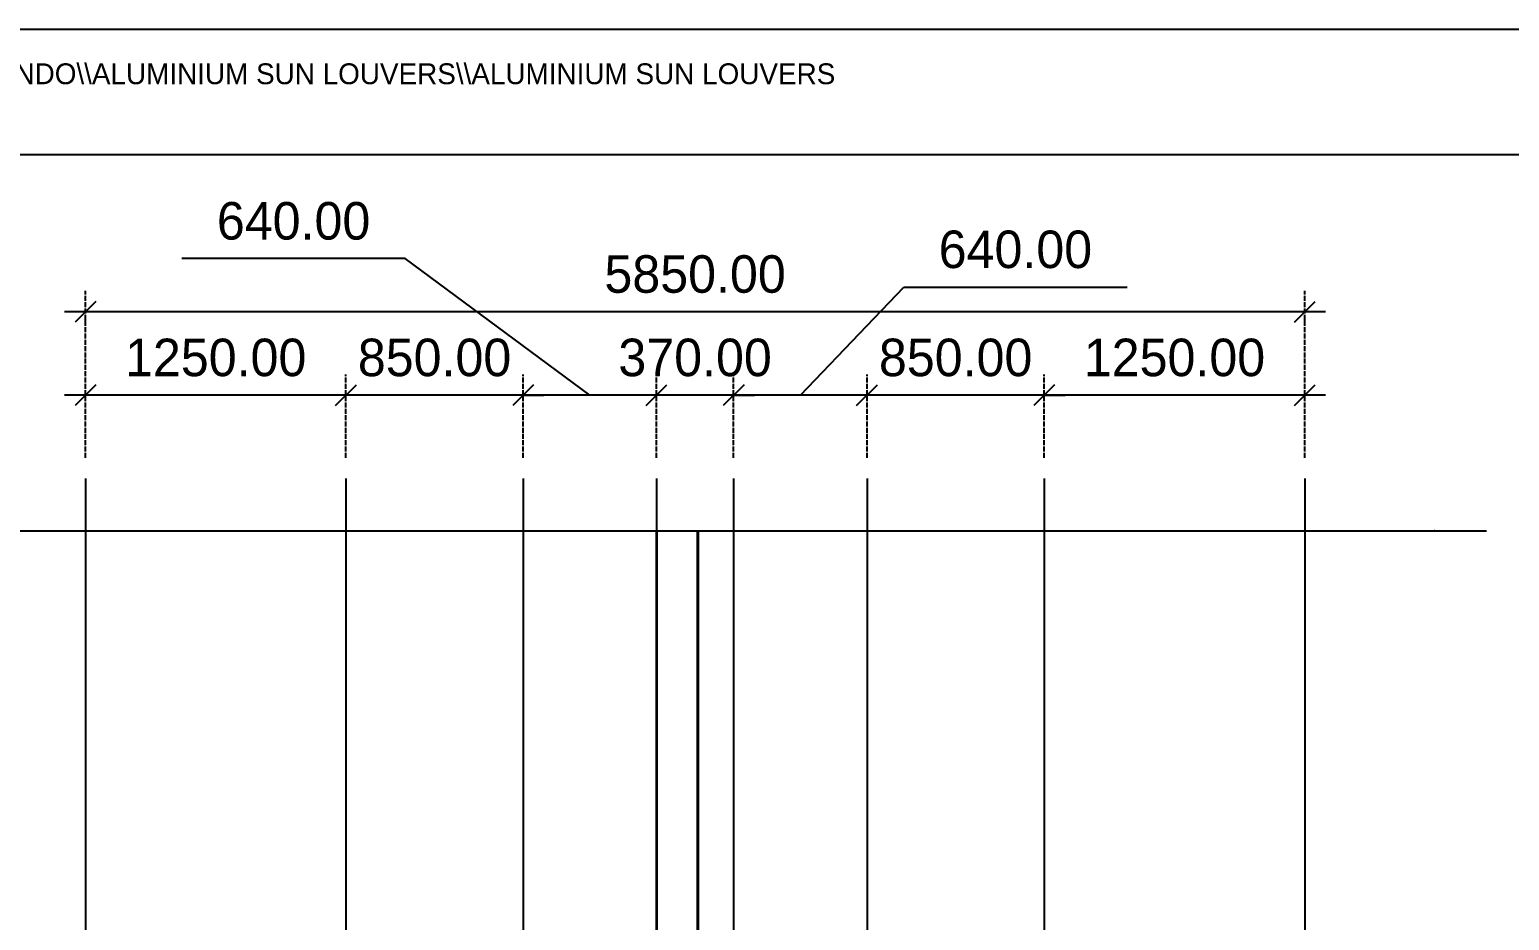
# Model space of a CAD drawing. Header units: millimetres. Extents: x -244126 to 368105, y -173968 to 259060.
# Drawn here: x -170836 to -163736, y 33262 to 37533 of the extents above; entities that cross this region are included whole.
import ezdxf
from ezdxf.enums import TextEntityAlignment as Align

# ---------------------------------------------------------------- set-up
doc = ezdxf.new("R2010")
doc.units = ezdxf.units.MM
doc.header["$MEASUREMENT"] = 0
for name, pattern in [('ACAD_ISO04W100', [30, 24, -3, 0, -3]), ('CENTER', [2, 1.25, -0.25, 0.25, -0.25]), ('TA_HL_003.00000', [19.5, 10.65, -8.85])]:
    doc.linetypes.add(name, pattern=pattern)
for name, color, linetype in [('000 - D I M', 6, 'Continuous'), ('000 - GRID', 8, 'CENTER'), ('000 - T E X T', 4, 'Continuous'), ('000 - TITLEBLOCK', 4, 'Continuous'), ('000 - WIPEOUT', 250, 'Continuous'), ('002 - STRUCTURAL STEEL', 4, 'Continuous'), ('A04_TUBE SERIES', 7, 'Continuous')]:
    doc.layers.add(name, color=color, linetype=linetype)
doc.styles.add('Cetury Gothic', font='GOTHIC.TTF')
doc.styles.add('CORDIA', font='cordia.shx')
doc.styles.add('TA', font='Cordia New.ttf', dxfattribs={"height": 4.5})
doc.dimstyles.new('DIM E-E', dxfattribs={"dimscale": 2, "dimtxt": 0.18, "dimasz": 0.1, "dimexe": 0.1, "dimexo": 0.1, "dimgap": 0.09, "dimtad": 1, "dimtoh": 1, "dimzin": 0, "dimdsep": 46, "dimtxsty": 'CORDIA', "dimblk": 'OBLIQUE', "dimcen": 0.1, "dimdle": 0.1, "dimclrd": 40, "dimclre": 140, "dimclrt": 3, "dimadec": 0, "dimazin": 0, "dimtfac": 1, "dimtix": 1, "dimtmove": 2, "dimatfit": 3, "dimfxl": 1, "dimtolj": 1, "dimtzin": 0, "dimarcsym": 0})

# ---------------------------------------------------------------- blocks, each defined once
blk = doc.blocks.new('A$Cfd196da9')
at = {"color": 0, "linetype": 'ByBlock', "const_width": 0.1}
blk.add_lwpolyline([(-143.5, -98), (96.5, -98), (96.5, 99), (-143.5, 99)], close=True, dxfattribs=at)
blk = doc.blocks.new('*U3952')
at = {"layer": '000 - TITLEBLOCK', "color": 250}
blk.add_lwpolyline([(0, 0), (29700, 0), (29700, 21000), (0, 21000)], close=True, dxfattribs=at)
at = {"layer": '000 - T E X T', "color": 3, "xscale": 100, "yscale": 100, "zscale": 100}
blk.add_blockref('A$Cfd196da9', (14850, 10500), dxfattribs=at)
at = {"color": 4, "style": 'TA'}
blk.add_attdef('PAPER_SIZE', text='', height=125.1, dxfattribs=at).set_placement((28430, 498.7), align=Align.MIDDLE_RIGHT)
blk.add_attdef('SCALE_SIZE', text='', height=125.1, dxfattribs=at).set_placement((28675.5, 501.3), align=Align.MIDDLE_LEFT)
at = {"layer": '000 - T E X T', "color": 250, "style": 'TA'}
for tag, height, p in [('SUPERLINK', 100, (863.2, 20788.3)), ('NAMEFILE', 100, (863.2, 20588.2)), ('SC', 2000, (168.2, 18760.5))]:
    blk.add_attdef(tag, text='', height=height, dxfattribs=at).set_placement(p, align=Align.MIDDLE_LEFT)
at = {"layer": '000 - T E X T', "color": 4, "style": 'TA'}
for tag, height, p in [('PRELIM_NAME_JOB_1', 100, (26233.3, 16509.6)), ('PRELIM_NAME_JOB_2', 100, (26233.3, 16291.4)), ('PRELIM_NAME_PROJECT_1', 150, (24740.3, 15465.5)), ('PRELIM_NAME_PROJECT_2', 150, (24740.3, 15095.5)), ('PRELIM_NAME_PROJECT_3', 150, (24740.3, 14725.5)), ('PRELIM_NAME_TITLE_3', 120, (24775.3, 3699.4)), ('DRAWING_NO1', 120, (24730.5, 1645.8)), ('DRAWING_NO2', 120, (24730.5, 1245.7)), ('PRELIM_NAME_TITLE_1', 1.2, (247.8, 43.7)), ('PRELIM_NAME_TITLE_2', 1.2, (247.8, 40.3))]:
    blk.add_attdef(tag, text='', height=height, dxfattribs=at).set_placement(p, align=Align.MIDDLE_LEFT)
at = {"layer": '000 - T E X T', "color": 4, "style": 'Cetury Gothic'}
for tag, p in [('SHEET_NO.', (28078.9, 1699.9)), ('TOTAL_SHEET_NO.', (28048.3, 882))]:
    blk.add_attdef(tag, text='', height=180, dxfattribs=at).set_placement(p, align=Align.CENTER)
at = {"layer": '000 - T E X T', "color": 4, "style": 'TA'}
blk.add_attdef('NAME_REMARK', (2764.3, 865.2), '', height=200, dxfattribs=at)
blk = doc.blocks.new('*U4161')
at = {"color": 0}
blk.add_wipeout([(-100, 3863), (100, 3863), (100, 0), (-100, 0)], dxfattribs=at).dxf.layer = '000 - WIPEOUT'
at = {"layer": '002 - STRUCTURAL STEEL', "color": 0, "linetype": 'ByBlock'}
blk.add_lwpolyline([(-100, 3863), (100, 3863), (100, 0), (-100, 0)], close=True, dxfattribs=at)
blk = doc.blocks.new('*U4170')
at = {"color": 0}
blk.add_wipeout([(-100, 3863), (100, 3863), (100, 0), (-100, 0)], dxfattribs=at).dxf.layer = '000 - WIPEOUT'
at = {"layer": '002 - STRUCTURAL STEEL', "color": 0, "linetype": 'ByBlock'}
blk.add_lwpolyline([(-100, 3863), (100, 3863), (100, 0), (-100, 0)], close=True, dxfattribs=at)
blk = doc.blocks.new('*U4162')
at = {"color": 0}
blk.add_wipeout([(-97, 3700), (97, 3700), (97, 0), (-97, 0)], dxfattribs=at).dxf.layer = '000 - WIPEOUT'
at = {"layer": '002 - STRUCTURAL STEEL', "color": 0, "linetype": 'ByBlock'}
blk.add_lwpolyline([(-97, 3700), (97, 3700), (97, 0), (-97, 0)], close=True, dxfattribs=at)
blk = doc.blocks.new('*U4169')
at = {"color": 3}
blk.add_point((0, -7095.1), dxfattribs=at)
at = {"layer": '000 - GRID', "color": 0, "linetype": 'ByBlock'}
blk.add_line((0, 250), (0, -7345.1), dxfattribs=at)
at = {"style": 'TA', "flags": 1}
blk.add_attdef('LOCATION', (6, 6), '', height=4.5, dxfattribs=at)
blk = doc.blocks.new('*U4189')
at = {"color": 3}
blk.add_point((0, -5078.8), dxfattribs=at)
at = {"layer": '000 - GRID', "color": 0, "linetype": 'ByBlock'}
blk.add_line((0, 250), (0, -5328.8), dxfattribs=at)
at = {"layer": '000 - GRID', "color": 0}
blk.add_point((0, 0), dxfattribs=at)
at = {"style": 'TA', "flags": 1}
blk.add_attdef('LOCATION', (6, 6), '', height=4.5, dxfattribs=at)
blk = doc.blocks.new('_Oblique')
at = {"color": 0, "linetype": 'ByBlock', "lineweight": -2}
blk.add_line((-0.5, -0.5), (0.5, 0.5), dxfattribs=at)
blk = doc.blocks.new('*D4181')
at = {"layer": '000 - D I M', "color": 140, "linetype": 'ACAD_ISO04W100', "lineweight": -2, "transparency": 16777216}
for p, q in [((-165968.1, 35479.6), (-165968.1, 35879.6)), ((-164718.1, 35479.6), (-164718.1, 35879.6))]:
    blk.add_line(p, q, dxfattribs=at)
at = {"layer": '000 - D I M', "color": 40, "linetype": 'ByBlock', "lineweight": -2, "transparency": 16777216}
blk.add_line((-164618.1, 35779.6), (-166068.1, 35779.6), dxfattribs=at)
at = {"layer": 'Defpoints', "color": 0, "linetype": 'ByBlock', "transparency": 16777216}
for p in [(-165968.1, 35779.6), (-165968.1, 35379.6), (-164718.1, 35379.6)]:
    blk.add_point(p, dxfattribs=at)
at = {"layer": '000 - D I M', "color": 40, "linetype": 'ByBlock', "lineweight": -2, "transparency": 16777216, "xscale": 100, "yscale": 100, "zscale": 100, "rotation": 180}
blk.add_blockref('_Oblique', (-165968.1, 35779.6), dxfattribs=at)
at = {"layer": '000 - D I M', "color": 40, "linetype": 'ByBlock', "lineweight": -2, "transparency": 16777216, "xscale": 100, "yscale": 100, "zscale": 100}
blk.add_blockref('_Oblique', (-164718.1, 35779.6), dxfattribs=at)
at = {"layer": '000 - D I M', "color": 3, "linetype": 'ByBlock', "transparency": 16777216, "insert": (-165343.1, 35959.6), "char_height": 180, "attachment_point": 5, "style": 'CORDIA'}
blk.add_mtext('\\A1;1250.00', dxfattribs=at)
blk = doc.blocks.new('*D4182')
at = {"layer": '000 - D I M', "color": 140, "linetype": 'ACAD_ISO04W100', "lineweight": -2, "transparency": 16777216}
for p, q in [((-166818.1, 35479.6), (-166818.1, 35879.6)), ((-165968.1, 35479.6), (-165968.1, 35879.6))]:
    blk.add_line(p, q, dxfattribs=at)
at = {"layer": '000 - D I M', "color": 40, "linetype": 'ByBlock', "lineweight": -2, "transparency": 16777216}
for p, q in [((-166818.1, 35779.6), (-166918.1, 35779.6)), ((-165968.1, 35779.6), (-166818.1, 35779.6)), ((-165968.1, 35779.6), (-165868.1, 35779.6))]:
    blk.add_line(p, q, dxfattribs=at)
at = {"layer": 'Defpoints', "color": 0, "linetype": 'ByBlock', "transparency": 16777216}
for p in [(-166818.1, 35779.6), (-166818.1, 35379.6), (-165968.1, 35379.6)]:
    blk.add_point(p, dxfattribs=at)
at = {"layer": '000 - D I M', "color": 40, "linetype": 'ByBlock', "lineweight": -2, "transparency": 16777216, "xscale": 100, "yscale": 100, "zscale": 100}
blk.add_blockref('_Oblique', (-166818.1, 35779.6), dxfattribs=at)
at = {"layer": '000 - D I M', "color": 40, "linetype": 'ByBlock', "lineweight": -2, "transparency": 16777216, "xscale": 100, "yscale": 100, "zscale": 100, "rotation": 180}
blk.add_blockref('_Oblique', (-165968.1, 35779.6), dxfattribs=at)
at = {"layer": '000 - D I M', "color": 3, "linetype": 'ByBlock', "transparency": 16777216, "insert": (-166393.1, 35959.6), "char_height": 180, "attachment_point": 5, "style": 'CORDIA'}
blk.add_mtext('\\A1;850.00', dxfattribs=at)
blk = doc.blocks.new('*D4183')
at = {"layer": '000 - D I M', "color": 40, "linetype": 'ByBlock', "lineweight": -2, "transparency": 16777216}
for p, q in [((-167138.1, 35779.6), (-166642, 36298)), ((-166642, 36298), (-165570.6, 36298)), ((-166718.1, 35779.6), (-167558.1, 35779.6))]:
    blk.add_line(p, q, dxfattribs=at)
at = {"layer": '000 - D I M', "color": 140, "linetype": 'ACAD_ISO04W100', "lineweight": -2, "transparency": 16777216}
for p, q in [((-167458.1, 35479.6), (-167458.1, 35879.6)), ((-166818.1, 35479.6), (-166818.1, 35879.6))]:
    blk.add_line(p, q, dxfattribs=at)
at = {"layer": 'Defpoints', "color": 0, "linetype": 'ByBlock', "transparency": 16777216}
for p in [(-167458.1, 35779.6), (-167458.1, 35379.6), (-166818.1, 35379.6)]:
    blk.add_point(p, dxfattribs=at)
at = {"layer": '000 - D I M', "color": 40, "linetype": 'ByBlock', "lineweight": -2, "transparency": 16777216, "xscale": 100, "yscale": 100, "zscale": 100, "rotation": 180}
blk.add_blockref('_Oblique', (-167458.1, 35779.6), dxfattribs=at)
at = {"layer": '000 - D I M', "color": 40, "linetype": 'ByBlock', "lineweight": -2, "transparency": 16777216, "xscale": 100, "yscale": 100, "zscale": 100}
blk.add_blockref('_Oblique', (-166818.1, 35779.6), dxfattribs=at)
at = {"layer": '000 - D I M', "color": 3, "linetype": 'ByBlock', "transparency": 16777216, "insert": (-166106.3, 36478), "char_height": 180, "attachment_point": 5, "style": 'CORDIA'}
blk.add_mtext('\\A1;640.00', dxfattribs=at)
blk = doc.blocks.new('*D4184')
at = {"layer": '000 - D I M', "color": 140, "linetype": 'ACAD_ISO04W100', "lineweight": -2, "transparency": 16777216}
for p, q in [((-167828.1, 35479.6), (-167828.1, 35879.6)), ((-167458.1, 35479.6), (-167458.1, 35879.6))]:
    blk.add_line(p, q, dxfattribs=at)
at = {"layer": '000 - D I M', "color": 40, "linetype": 'ByBlock', "lineweight": -2, "transparency": 16777216}
for p, q in [((-167828.1, 35779.6), (-167928.1, 35779.6)), ((-167458.1, 35779.6), (-167828.1, 35779.6)), ((-167458.1, 35779.6), (-167358.1, 35779.6))]:
    blk.add_line(p, q, dxfattribs=at)
at = {"layer": 'Defpoints', "color": 0, "linetype": 'ByBlock', "transparency": 16777216}
for p in [(-167828.1, 35779.6), (-167828.1, 35379.6), (-167458.1, 35379.6)]:
    blk.add_point(p, dxfattribs=at)
at = {"layer": '000 - D I M', "color": 40, "linetype": 'ByBlock', "lineweight": -2, "transparency": 16777216, "xscale": 100, "yscale": 100, "zscale": 100}
blk.add_blockref('_Oblique', (-167828.1, 35779.6), dxfattribs=at)
at = {"layer": '000 - D I M', "color": 40, "linetype": 'ByBlock', "lineweight": -2, "transparency": 16777216, "xscale": 100, "yscale": 100, "zscale": 100, "rotation": 180}
blk.add_blockref('_Oblique', (-167458.1, 35779.6), dxfattribs=at)
at = {"layer": '000 - D I M', "color": 3, "linetype": 'ByBlock', "transparency": 16777216, "insert": (-167643.1, 35959.6), "char_height": 180, "attachment_point": 5, "style": 'CORDIA'}
blk.add_mtext('\\A1;370.00', dxfattribs=at)
blk = doc.blocks.new('*D4185')
at = {"layer": '000 - D I M', "color": 40, "linetype": 'ByBlock', "lineweight": -2, "transparency": 16777216}
for p, q in [((-169033.7, 36434.6), (-170105.1, 36434.6)), ((-168148.1, 35779.6), (-169033.7, 36434.6)), ((-167728.1, 35779.6), (-168568.1, 35779.6))]:
    blk.add_line(p, q, dxfattribs=at)
at = {"layer": '000 - D I M', "color": 140, "linetype": 'ACAD_ISO04W100', "lineweight": -2, "transparency": 16777216}
for p, q in [((-168468.1, 35479.6), (-168468.1, 35879.6)), ((-167828.1, 35479.6), (-167828.1, 35879.6))]:
    blk.add_line(p, q, dxfattribs=at)
at = {"layer": 'Defpoints', "color": 0, "linetype": 'ByBlock', "transparency": 16777216}
for p in [(-168468.1, 35779.6), (-168468.1, 35379.6), (-167828.1, 35379.6)]:
    blk.add_point(p, dxfattribs=at)
at = {"layer": '000 - D I M', "color": 40, "linetype": 'ByBlock', "lineweight": -2, "transparency": 16777216, "xscale": 100, "yscale": 100, "zscale": 100, "rotation": 180}
blk.add_blockref('_Oblique', (-168468.1, 35779.6), dxfattribs=at)
at = {"layer": '000 - D I M', "color": 40, "linetype": 'ByBlock', "lineweight": -2, "transparency": 16777216, "xscale": 100, "yscale": 100, "zscale": 100}
blk.add_blockref('_Oblique', (-167828.1, 35779.6), dxfattribs=at)
at = {"layer": '000 - D I M', "color": 3, "linetype": 'ByBlock', "transparency": 16777216, "insert": (-169569.4, 36614.6), "char_height": 180, "attachment_point": 5, "style": 'CORDIA'}
blk.add_mtext('\\A1;640.00', dxfattribs=at)
blk = doc.blocks.new('*D4186')
at = {"layer": '000 - D I M', "color": 140, "linetype": 'ACAD_ISO04W100', "lineweight": -2, "transparency": 16777216}
for p, q in [((-169318.1, 35479.6), (-169318.1, 35879.6)), ((-168468.1, 35479.6), (-168468.1, 35879.6))]:
    blk.add_line(p, q, dxfattribs=at)
at = {"layer": '000 - D I M', "color": 40, "linetype": 'ByBlock', "lineweight": -2, "transparency": 16777216}
for p, q in [((-169318.1, 35779.6), (-169418.1, 35779.6)), ((-168468.1, 35779.6), (-169318.1, 35779.6)), ((-168468.1, 35779.6), (-168368.1, 35779.6))]:
    blk.add_line(p, q, dxfattribs=at)
at = {"layer": 'Defpoints', "color": 0, "linetype": 'ByBlock', "transparency": 16777216}
for p in [(-169318.1, 35779.6), (-169318.1, 35379.6), (-168468.1, 35379.6)]:
    blk.add_point(p, dxfattribs=at)
at = {"layer": '000 - D I M', "color": 40, "linetype": 'ByBlock', "lineweight": -2, "transparency": 16777216, "xscale": 100, "yscale": 100, "zscale": 100}
blk.add_blockref('_Oblique', (-169318.1, 35779.6), dxfattribs=at)
at = {"layer": '000 - D I M', "color": 40, "linetype": 'ByBlock', "lineweight": -2, "transparency": 16777216, "xscale": 100, "yscale": 100, "zscale": 100, "rotation": 180}
blk.add_blockref('_Oblique', (-168468.1, 35779.6), dxfattribs=at)
at = {"layer": '000 - D I M', "color": 3, "linetype": 'ByBlock', "transparency": 16777216, "insert": (-168893.1, 35959.6), "char_height": 180, "attachment_point": 5, "style": 'CORDIA'}
blk.add_mtext('\\A1;850.00', dxfattribs=at)
blk = doc.blocks.new('*D4187')
at = {"layer": '000 - D I M', "color": 140, "linetype": 'ACAD_ISO04W100', "lineweight": -2, "transparency": 16777216}
for p, q in [((-170568.1, 35479.6), (-170568.1, 35879.6)), ((-169318.1, 35479.6), (-169318.1, 35879.6))]:
    blk.add_line(p, q, dxfattribs=at)
at = {"layer": '000 - D I M', "color": 40, "linetype": 'ByBlock', "lineweight": -2, "transparency": 16777216}
blk.add_line((-169218.1, 35779.6), (-170668.1, 35779.6), dxfattribs=at)
at = {"layer": 'Defpoints', "color": 0, "linetype": 'ByBlock', "transparency": 16777216}
for p in [(-170568.1, 35779.6), (-170568.1, 35379.6), (-169318.1, 35379.6)]:
    blk.add_point(p, dxfattribs=at)
at = {"layer": '000 - D I M', "color": 40, "linetype": 'ByBlock', "lineweight": -2, "transparency": 16777216, "xscale": 100, "yscale": 100, "zscale": 100, "rotation": 180}
blk.add_blockref('_Oblique', (-170568.1, 35779.6), dxfattribs=at)
at = {"layer": '000 - D I M', "color": 40, "linetype": 'ByBlock', "lineweight": -2, "transparency": 16777216, "xscale": 100, "yscale": 100, "zscale": 100}
blk.add_blockref('_Oblique', (-169318.1, 35779.6), dxfattribs=at)
at = {"layer": '000 - D I M', "color": 3, "linetype": 'ByBlock', "transparency": 16777216, "insert": (-169943.1, 35959.6), "char_height": 180, "attachment_point": 5, "style": 'CORDIA'}
blk.add_mtext('\\A1;1250.00', dxfattribs=at)
blk = doc.blocks.new('*D4188')
at = {"layer": '000 - D I M', "color": 140, "linetype": 'ACAD_ISO04W100', "lineweight": -2, "transparency": 16777216}
for p, q in [((-170568.1, 35479.6), (-170568.1, 36279.6)), ((-164718.1, 35479.6), (-164718.1, 36279.6))]:
    blk.add_line(p, q, dxfattribs=at)
at = {"layer": '000 - D I M', "color": 40, "linetype": 'ByBlock', "lineweight": -2, "transparency": 16777216}
blk.add_line((-164618.1, 36179.6), (-170668.1, 36179.6), dxfattribs=at)
at = {"layer": 'Defpoints', "color": 0, "linetype": 'ByBlock', "transparency": 16777216}
for p in [(-170568.1, 36179.6), (-170568.1, 35379.6), (-164718.1, 35379.6)]:
    blk.add_point(p, dxfattribs=at)
at = {"layer": '000 - D I M', "color": 40, "linetype": 'ByBlock', "lineweight": -2, "transparency": 16777216, "xscale": 100, "yscale": 100, "zscale": 100, "rotation": 180}
blk.add_blockref('_Oblique', (-170568.1, 36179.6), dxfattribs=at)
at = {"layer": '000 - D I M', "color": 40, "linetype": 'ByBlock', "lineweight": -2, "transparency": 16777216, "xscale": 100, "yscale": 100, "zscale": 100}
blk.add_blockref('_Oblique', (-164718.1, 36179.6), dxfattribs=at)
at = {"layer": '000 - D I M', "color": 3, "linetype": 'ByBlock', "transparency": 16777216, "insert": (-167643.1, 36359.6), "char_height": 180, "attachment_point": 5, "style": 'CORDIA'}
blk.add_mtext('\\A1;5850.00', dxfattribs=at)

msp = doc.modelspace()

# ---------------------------------------------------------------- block references
at = {"layer": '000 - GRID', "linetype": 'ByBlock'}
for p in [(-170568.10029, 35129.6009), (-169318.10029, 35129.6009), (-168468.10029, 35129.6009), (-167458.10029, 35129.6009), (-166818.10029, 35129.6009), (-165968.10029, 35129.6009), (-164718.10029, 35129.6009)]:
    msp.add_blockref('*U4189', p, dxfattribs=at)

# ---------------------------------------------------------------- dimensions: what is measured, and where the dimension line sits
at = {"layer": '000 - D I M', "color": 3, "linetype": 'ByBlock'}
for base, p1, p2, picture, middle in [((-168468.10029, 35779.6009), (-167828.10029, 35379.6009), (-168468.10029, 35379.6009), '*D4185', (-169123.69451, 36434.63006)), ((-167458.10029, 35779.6009), (-166818.10029, 35379.6009), (-167458.10029, 35379.6009), '*D4183', (-166552.0464, 36297.95927))]:
    dim = msp.add_linear_dim(base=base, p1=p1, p2=p2, dimstyle='DIM E-E', override={"dimscale": 1000, "dimtmove": 1}, dxfattribs=at)
    dim.commit()
    dim.dimension.update_dxf_attribs({"geometry": picture, "text_midpoint": middle, "dimtype": 160})
for base, p1, p2, picture, middle in [((-170568.10029, 36179.6009), (-164718.10029, 35379.6009), (-170568.10029, 35379.6009), '*D4188', (-167643.10029, 36359.6009)), ((-170568.10029, 35779.6009), (-169318.10029, 35379.6009), (-170568.10029, 35379.6009), '*D4187', (-169943.10029, 35959.6009)), ((-169318.10029, 35779.6009), (-168468.10029, 35379.6009), (-169318.10029, 35379.6009), '*D4186', (-168893.10029, 35959.6009)), ((-167828.10029, 35779.6009), (-167458.10029, 35379.6009), (-167828.10029, 35379.6009), '*D4184', (-167643.10029, 35959.6009)), ((-166818.10029, 35779.6009), (-165968.10029, 35379.6009), (-166818.10029, 35379.6009), '*D4182', (-166393.10029, 35959.6009)), ((-165968.10029, 35779.6009), (-164718.10029, 35379.6009), (-165968.10029, 35379.6009), '*D4181', (-165343.10029, 35959.6009))]:
    dim = msp.add_linear_dim(base=base, p1=p1, p2=p2, dimstyle='DIM E-E', override={"dimscale": 1000}, dxfattribs=at)
    dim.commit()
    dim.dimension.update_dxf_attribs({"geometry": picture, "text_midpoint": middle})

# ---------------------------------------------------------------- next in the draw order: block references
at = {"layer": 'A04_TUBE SERIES', "color": 1, "linetype": 'ByBlock'}
msp.add_blockref('*U4170', (-167558.10029, 31266.6009), dxfattribs=at)

# ---------------------------------------------------------------- next in the draw order: block references
at = {"layer": 'A04_TUBE SERIES', "color": 2, "linetype": 'ByBlock'}
msp.add_blockref('*U4162', (-167728.10029, 31266.6009), dxfattribs=at)

# ---------------------------------------------------------------- next in the draw order: block references
at = {"layer": 'A04_TUBE SERIES', "color": 0, "linetype": 'ByBlock'}
msp.add_blockref('*U4161', (-167728.10029, 31266.6009), dxfattribs=at)

# ---------------------------------------------------------------- next in the draw order: linework, layer by layer
at = {"layer": 'A04_TUBE SERIES', "color": 4, "linetype": 'ByBlock'}
for points in [[(-167828.10029, 31266.6009), (-167825.10029, 31266.6009), (-167825.10029, 35129.6009), (-167828.10029, 35129.6009)], [(-167631.10029, 35129.6009), (-167628.10029, 35129.6009), (-167628.10029, 31266.6009), (-167631.10029, 31266.6009)]]:
    msp.add_lwpolyline(points, close=True, dxfattribs=at)

# ---------------------------------------------------------------- next in the draw order: block references
at = {"color": 2, "linetype": 'TA_HL_003.00000'}
ref = msp.add_blockref('*U3952', (-176692.08096, 16532.66162), dxfattribs=at)
ref.add_attrib('SUPERLINK', 'C:\\\\TA\\\\TA_WORK\\\\FAMELINE_EST_DATA_2020\\\\250_L65\\\\250004_RIVA_3_CONDO\\\\ALUMINIUM SUN LOUVERS\\\\ALUMINIUM SUN LOUVERS', dxfattribs={"layer": '000 - T E X T', "color": 250, "height": 100, "style": 'TA'}).set_placement((-175828.8492, 37320.92861), align=Align.MIDDLE_LEFT)
at = {"layer": '000 - GRID', "linetype": 'ByBlock'}
msp.add_blockref('*U4189', (-167828.10029, 35129.6009), dxfattribs=at)
at = {"layer": '000 - GRID', "linetype": 'ByBlock', "rotation": 90}
msp.add_blockref('*U4169', (-171190.64235, 35129.6009), dxfattribs=at)

doc.saveas('drawing.dxf')
